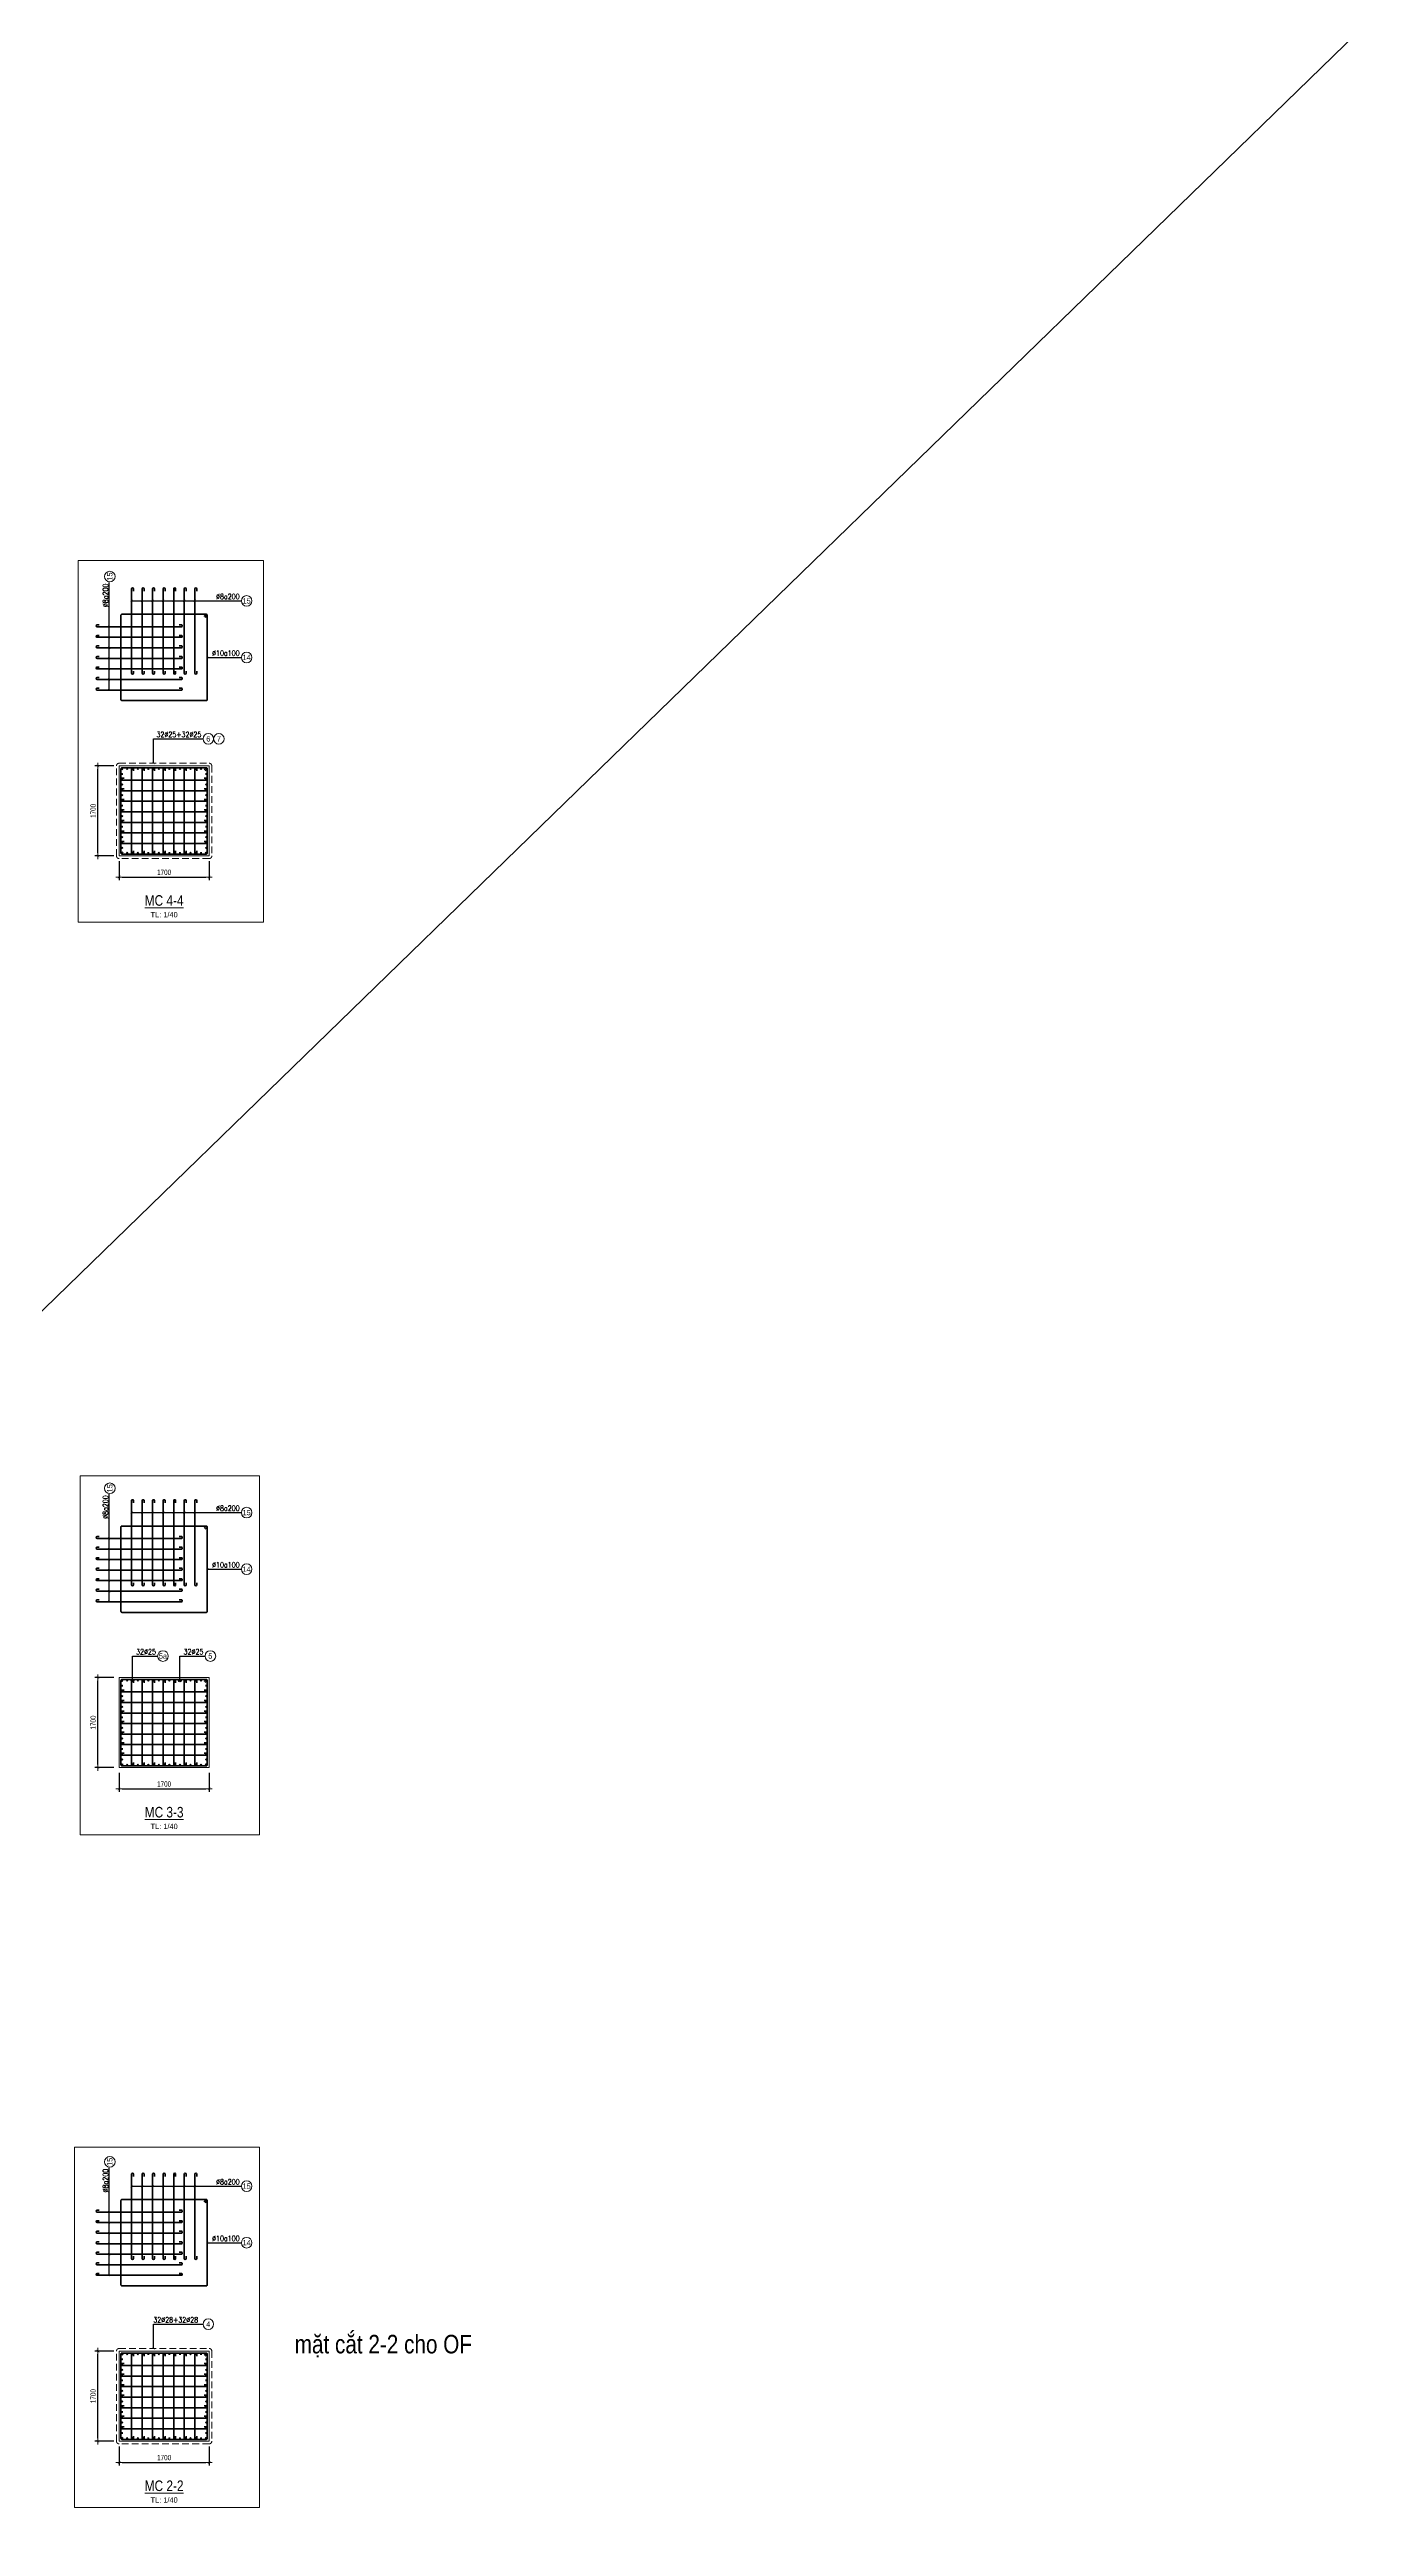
# Model space of a CAD drawing. Header units: millimetres. Extents: x 49323 to 406889, y -6102 to 181761.
# Drawn here: x 119304 to 144207, y 42264 to 89028 of the extents above; entities that cross this region are included whole.
import ezdxf
from ezdxf.enums import TextEntityAlignment as Align

# ---------------------------------------------------------------- set-up
doc = ezdxf.new("R2010")
doc.units = ezdxf.units.MM
doc.linetypes.add('HIDDEN2', pattern=[4.7625, 3.175, -1.5875])
doc.layers.get('0').update_dxf_attribs({"lineweight": 20})
doc.layers.get('Defpoints').update_dxf_attribs({"color": 151, "lineweight": 9})
for name, color, linetype, lineweight in [('NDC_S_CONTINUOUS', 3, 'Continuous', 20), ('NDC_S_DIM', 1, 'Continuous', 15), ('NDC_S_HIDDEN', 8, 'HIDDEN2', 13), ('NDC_S_REBAR', 4, 'Continuous', 35), ('NDC_S_STIRRUP', 4, 'Continuous', 40), ('NDC_S_THIN LINE', 8, 'Continuous', 9), ('NDC_S_VN TEXT', 7, 'Continuous', 20)]:
    doc.layers.add(name, color=color, linetype=linetype, lineweight=lineweight)
doc.styles.add('ARIAL', font='arial.ttf', dxfattribs={"width": 0.8})
doc.styles.add('NDC_DIM', font='', dxfattribs={"width": 0.75})
doc.styles.add('NDC_EN TXT', font='romans.shx', dxfattribs={"width": 0.8})
doc.styles.add('NDC_VIE TXT', font='arial.ttf', dxfattribs={"width": 0.8})
doc.styles.get('NDC_DIM').set_extended_font_data('Dotum')
doc.dimstyles.new('NDC_dim_40', dxfattribs={"dimscale": 40, "dimtxt": 2.5, "dimasz": 1.5, "dimexe": 1.5, "dimexo": 2.5, "dimgap": 1, "dimtad": 1, "dimdec": 0, "dimzin": 0, "dimdsep": 46, "dimtxsty": 'NDC_DIM', "dimblk": 'DIMMARK', "dimcen": 0.09, "dimdle": 1.2, "dimclrd": 1, "dimclre": 1, "dimclrt": 3, "dimadec": 0, "dimazin": 0, "dimtfac": 1, "dimtdec": 0, "dimtix": 1, "dimtofl": 0, "dimtmove": 0, "dimatfit": 3, "dimfxl": 8, "dimfxlon": 1, "dimtolj": 1, "dimtzin": 0, "dimarcsym": 0})

# ---------------------------------------------------------------- blocks, each defined once
blk = doc.blocks.new('kata_block_TD')
at = {"color": 6, "linetype": 'ByBlock', "lineweight": -2, "style": 'ARIAL', "width": 0.8}
blk.add_attdef('SECTDET2', text='', height=5, dxfattribs=at).set_placement((0, 8), align=Align.CENTER)
at = {"color": 0, "linetype": 'ByBlock', "lineweight": -2, "style": 'ARIAL', "width": 0.8}
blk.add_attdef('SECTDET1', text='', height=5, dxfattribs=at).set_placement((0, 1.5), align=Align.CENTER)
at = {"color": 3, "lineweight": 25, "style": 'ARIAL', "width": 0.8}
blk.add_attdef('SSCALE', text='', height=2.5, dxfattribs=at).set_placement((0, -4), align=Align.CENTER)
blk = doc.blocks.new('DIMMARK')
at = {"layer": 'NDC_S_DIM', "color": 1}
blk.add_line((-1.5, 0), (1, 0), dxfattribs=at)
at = {"layer": 'NDC_S_DIM', "color": 2, "const_width": 0.1}
blk.add_lwpolyline([(-0.42, -0.42), (0.42, 0.42)], dxfattribs=at)
blk = doc.blocks.new('*D56')
at = {"layer": 'Defpoints', "color": 0, "transparency": 16777216}
for p in [(120618, 43874), (122318, 43874), (122318, 43474)]:
    blk.add_point(p, dxfattribs=at)
at = {"layer": 'NDC_S_DIM', "color": 1, "lineweight": -2, "transparency": 16777216}
for p, q in [((120618, 43774), (120618, 43414)), ((122318, 43774), (122318, 43414)), ((120678, 43474), (122258, 43474))]:
    blk.add_line(p, q, dxfattribs=at)
at = {"layer": 'NDC_S_DIM', "color": 1, "lineweight": -2, "transparency": 16777216, "xscale": 60, "yscale": 60, "zscale": 60, "rotation": 180}
blk.add_blockref('DIMMARK', (120618, 43474), dxfattribs=at)
at = {"layer": 'NDC_S_DIM', "color": 1, "lineweight": -2, "transparency": 16777216, "xscale": 60, "yscale": 60, "zscale": 60}
blk.add_blockref('DIMMARK', (122318, 43474), dxfattribs=at)
at = {"layer": 'NDC_S_DIM', "color": 3, "transparency": 16777216, "insert": (121468, 43564), "char_height": 100, "attachment_point": 5, "style": 'NDC_DIM'}
blk.add_mtext('\\A1;1700', dxfattribs=at)
blk = doc.blocks.new('*D57')
at = {"layer": 'Defpoints', "color": 0, "transparency": 16777216}
for p in [(120218, 45574), (120618, 45574), (120618, 43874)]:
    blk.add_point(p, dxfattribs=at)
at = {"layer": 'NDC_S_DIM', "color": 1, "lineweight": -2, "transparency": 16777216}
for p, q in [((120518, 45574), (120158, 45574)), ((120218, 43934), (120218, 45514)), ((120518, 43874), (120158, 43874))]:
    blk.add_line(p, q, dxfattribs=at)
at = {"layer": 'NDC_S_DIM', "color": 1, "lineweight": -2, "transparency": 16777216, "xscale": 60, "yscale": 60, "zscale": 60}
for p, rotation in [((120218, 45574), 90), ((120218, 43874), 270)]:
    blk.add_blockref('DIMMARK', p, dxfattribs=dict(at, rotation=rotation))
at = {"layer": 'NDC_S_DIM', "color": 3, "transparency": 16777216, "insert": (120128, 44724), "char_height": 100, "attachment_point": 5, "rotation": 90, "style": 'NDC_DIM'}
blk.add_mtext('\\A1;1700', dxfattribs=at)
blk = doc.blocks.new('kata_block_THEP')
at = {"layer": 'NDC_S_REBAR', "color": 0}
for p, q in [((-0.5, 0), (0.5, 0)), ((-0.4, 0.4), (0.4, -0.4)), ((0.4, 0.4), (-0.4, -0.4)), ((0, 0.5), (0, -0.5))]:
    blk.add_line(p, q, dxfattribs=at)
at = {"layer": 'NDC_S_REBAR', "color": 0, "const_width": 0.0833}
blk.add_lwpolyline([(-0.5, 0, 1), (0.5, 0, 1), (-0.5, 0, 1)], format="xyb", dxfattribs=at)
blk = doc.blocks.new('*U11')
blk.add_circle((2.5, 0), 2.5)
at = {"layer": 'NDC_S_VN TEXT', "color": 3, "style": 'NDC_EN TXT', "width": 0.75}
blk.add_attdef('DK2', text='', height=2.5, dxfattribs=at).set_placement((-0.8, 0.8), align=Align.RIGHT)
at = {"layer": 'NDC_S_VN TEXT', "color": 7, "style": 'ARIAL', "width": 0.8}
blk.add_attdef('SH3', text='', height=2.5, dxfattribs=at).set_placement((2.5, 0), align=Align.MIDDLE)
blk = doc.blocks.new('*D58')
at = {"layer": 'Defpoints', "color": 0, "transparency": 16777216}
for p in [(120618, 56591), (122318, 56591), (122318, 56191)]:
    blk.add_point(p, dxfattribs=at)
at = {"layer": 'NDC_S_DIM', "color": 1, "lineweight": -2, "transparency": 16777216}
for p, q in [((120618, 56491), (120618, 56131)), ((120678, 56191), (122258, 56191)), ((122318, 56491), (122318, 56131))]:
    blk.add_line(p, q, dxfattribs=at)
at = {"layer": 'NDC_S_DIM', "color": 1, "lineweight": -2, "transparency": 16777216, "xscale": 60, "yscale": 60, "zscale": 60, "rotation": 180}
blk.add_blockref('DIMMARK', (120618, 56191), dxfattribs=at)
at = {"layer": 'NDC_S_DIM', "color": 1, "lineweight": -2, "transparency": 16777216, "xscale": 60, "yscale": 60, "zscale": 60}
blk.add_blockref('DIMMARK', (122318, 56191), dxfattribs=at)
at = {"layer": 'NDC_S_DIM', "color": 3, "transparency": 16777216, "insert": (121468, 56281), "char_height": 100, "attachment_point": 5, "style": 'NDC_DIM'}
blk.add_mtext('\\A1;1700', dxfattribs=at)
blk = doc.blocks.new('*D59')
at = {"layer": 'Defpoints', "color": 0, "transparency": 16777216}
for p in [(120218, 58291), (120618, 58291), (120618, 56591)]:
    blk.add_point(p, dxfattribs=at)
at = {"layer": 'NDC_S_DIM', "color": 1, "lineweight": -2, "transparency": 16777216}
for p, q in [((120518, 58291), (120158, 58291)), ((120218, 56651), (120218, 58231)), ((120518, 56591), (120158, 56591))]:
    blk.add_line(p, q, dxfattribs=at)
at = {"layer": 'NDC_S_DIM', "color": 1, "lineweight": -2, "transparency": 16777216, "xscale": 60, "yscale": 60, "zscale": 60}
for p, rotation in [((120218, 58291), 90), ((120218, 56591), 270)]:
    blk.add_blockref('DIMMARK', p, dxfattribs=dict(at, rotation=rotation))
at = {"layer": 'NDC_S_DIM', "color": 3, "transparency": 16777216, "insert": (120128, 57441), "char_height": 100, "attachment_point": 5, "rotation": 90, "style": 'NDC_DIM'}
blk.add_mtext('\\A1;1700', dxfattribs=at)
blk = doc.blocks.new('*D60')
at = {"layer": 'Defpoints', "color": 0, "transparency": 16777216}
for p in [(120618, 73804), (122318, 73804), (122318, 73404)]:
    blk.add_point(p, dxfattribs=at)
at = {"layer": 'NDC_S_DIM', "color": 1, "lineweight": -2, "transparency": 16777216}
for p, q in [((120618, 73704), (120618, 73344)), ((122318, 73704), (122318, 73344)), ((120678, 73404), (122258, 73404))]:
    blk.add_line(p, q, dxfattribs=at)
at = {"layer": 'NDC_S_DIM', "color": 1, "lineweight": -2, "transparency": 16777216, "xscale": 60, "yscale": 60, "zscale": 60, "rotation": 180}
blk.add_blockref('DIMMARK', (120618, 73404), dxfattribs=at)
at = {"layer": 'NDC_S_DIM', "color": 1, "lineweight": -2, "transparency": 16777216, "xscale": 60, "yscale": 60, "zscale": 60}
blk.add_blockref('DIMMARK', (122318, 73404), dxfattribs=at)
at = {"layer": 'NDC_S_DIM', "color": 3, "transparency": 16777216, "insert": (121468, 73494), "char_height": 100, "attachment_point": 5, "style": 'NDC_DIM'}
blk.add_mtext('\\A1;1700', dxfattribs=at)
blk = doc.blocks.new('*D61')
at = {"layer": 'Defpoints', "color": 0, "transparency": 16777216}
for p in [(120218, 75504), (120618, 75504), (120618, 73804)]:
    blk.add_point(p, dxfattribs=at)
at = {"layer": 'NDC_S_DIM', "color": 1, "lineweight": -2, "transparency": 16777216}
for p, q in [((120518, 75504), (120158, 75504)), ((120218, 73864), (120218, 75444)), ((120518, 73804), (120158, 73804))]:
    blk.add_line(p, q, dxfattribs=at)
at = {"layer": 'NDC_S_DIM', "color": 1, "lineweight": -2, "transparency": 16777216, "xscale": 60, "yscale": 60, "zscale": 60}
for p, rotation in [((120218, 75504), 90), ((120218, 73804), 270)]:
    blk.add_blockref('DIMMARK', p, dxfattribs=dict(at, rotation=rotation))
at = {"layer": 'NDC_S_DIM', "color": 3, "transparency": 16777216, "insert": (120128, 74654), "char_height": 100, "attachment_point": 5, "rotation": 90, "style": 'NDC_DIM'}
blk.add_mtext('\\A1;1700', dxfattribs=at)
blk = doc.blocks.new('cham')
at = {"layer": 'NDC_S_REBAR'}
h = blk.add_hatch(color=253, dxfattribs=at)
h.dxf.hatch_style = 1
h.paths.add_polyline_path([(-28, 0, 1), (28, 0, 1)])
at = {"layer": 'NDC_S_REBAR', "color": 253}
blk.add_circle((0, 0), 28, dxfattribs=at)
blk = doc.blocks.new('*U70')
at = {"layer": 'NDC_S_DIM', "xscale": 0.5, "yscale": 0.5, "zscale": 0.5}
blk.add_blockref('cham', (0, 0), dxfattribs=at)
blk = doc.blocks.new('*U71')
at = {"layer": 'NDC_S_DIM', "color": 0, "linetype": 'ByBlock', "lineweight": -2, "transparency": 16777216}
for p in [(0, 0), (199, 0), (398, 0), (597, 0), (796, 0), (995, 0), (1194, 0), (1393, 0), (1592, 0)]:
    blk.add_blockref('*U70', p, dxfattribs=at)
blk = doc.blocks.new('*U72')
at = {"layer": 'NDC_S_DIM', "xscale": 0.5, "yscale": 0.5, "zscale": 0.5}
blk.add_blockref('cham', (0, 0), dxfattribs=at)
blk = doc.blocks.new('*U73')
at = {"layer": 'NDC_S_DIM', "color": 0, "linetype": 'ByBlock', "lineweight": -2, "transparency": 16777216}
for p in [(0, 0), (199, 0), (398, 0), (597, 0), (796, 0), (995, 0), (1194, 0), (1393, 0), (1592, 0)]:
    blk.add_blockref('*U72', p, dxfattribs=at)
blk = doc.blocks.new('*U74')
at = {"layer": 'NDC_S_DIM', "xscale": 0.5, "yscale": 0.5, "zscale": 0.5}
blk.add_blockref('cham', (0, 0), dxfattribs=at)
blk = doc.blocks.new('*U75')
at = {"layer": 'NDC_S_DIM', "color": 0, "linetype": 'ByBlock', "lineweight": -2, "transparency": 16777216}
for p in [(0, 0), (199, 0), (398, 0), (597, 0), (796, 0), (995, 0), (1194, 0)]:
    blk.add_blockref('*U74', p, dxfattribs=at)
blk = doc.blocks.new('*U76')
at = {"layer": 'NDC_S_DIM', "xscale": 0.5, "yscale": 0.5, "zscale": 0.5}
blk.add_blockref('cham', (0, 0), dxfattribs=at)
blk = doc.blocks.new('*U77')
at = {"layer": 'NDC_S_DIM', "color": 0, "linetype": 'ByBlock', "lineweight": -2, "transparency": 16777216}
for p in [(0, 0), (199, 0), (398, 0), (597, 0), (796, 0), (995, 0), (1194, 0)]:
    blk.add_blockref('*U76', p, dxfattribs=at)
blk = doc.blocks.new('*U78')
at = {"layer": 'NDC_S_DIM', "xscale": 0.5, "yscale": 0.5, "zscale": 0.5}
blk.add_blockref('cham', (0, 0), dxfattribs=at)
blk = doc.blocks.new('*U79')
at = {"layer": 'NDC_S_DIM', "color": 0, "linetype": 'ByBlock', "lineweight": -2, "transparency": 16777216}
for p in [(0, 0), (199, 0), (398, 0), (597, 0), (796, 0), (995, 0), (1194, 0), (1393, 0), (1592, 0)]:
    blk.add_blockref('*U78', p, dxfattribs=at)
blk = doc.blocks.new('*U80')
at = {"layer": 'NDC_S_DIM', "xscale": 0.5, "yscale": 0.5, "zscale": 0.5}
blk.add_blockref('cham', (0, 0), dxfattribs=at)
blk = doc.blocks.new('*U81')
at = {"layer": 'NDC_S_DIM', "color": 0, "linetype": 'ByBlock', "lineweight": -2, "transparency": 16777216}
for p in [(0, 0), (199, 0), (398, 0), (597, 0), (796, 0), (995, 0), (1194, 0), (1393, 0), (1592, 0)]:
    blk.add_blockref('*U80', p, dxfattribs=at)
blk = doc.blocks.new('*U82')
at = {"layer": 'NDC_S_DIM', "xscale": 0.5, "yscale": 0.5, "zscale": 0.5}
blk.add_blockref('cham', (0, 0), dxfattribs=at)
blk = doc.blocks.new('*U83')
at = {"layer": 'NDC_S_DIM', "color": 0, "linetype": 'ByBlock', "lineweight": -2, "transparency": 16777216}
for p in [(0, 0), (199, 0), (398, 0), (597, 0), (796, 0), (995, 0), (1194, 0)]:
    blk.add_blockref('*U82', p, dxfattribs=at)
blk = doc.blocks.new('*U84')
at = {"layer": 'NDC_S_DIM', "xscale": 0.5, "yscale": 0.5, "zscale": 0.5}
blk.add_blockref('cham', (0, 0), dxfattribs=at)
blk = doc.blocks.new('*U85')
at = {"layer": 'NDC_S_DIM', "color": 0, "linetype": 'ByBlock', "lineweight": -2, "transparency": 16777216}
for p in [(0, 0), (199, 0), (398, 0), (597, 0), (796, 0), (995, 0), (1194, 0)]:
    blk.add_blockref('*U84', p, dxfattribs=at)
blk = doc.blocks.new('*U86')
at = {"layer": 'NDC_S_DIM', "xscale": 0.5, "yscale": 0.5, "zscale": 0.5}
blk.add_blockref('cham', (0, 0), dxfattribs=at)
blk = doc.blocks.new('*U87')
at = {"layer": 'NDC_S_DIM', "color": 0, "linetype": 'ByBlock', "lineweight": -2, "transparency": 16777216}
for p in [(0, 0), (199, 0), (398, 0), (597, 0), (796, 0), (995, 0), (1194, 0), (1393, 0), (1592, 0)]:
    blk.add_blockref('*U86', p, dxfattribs=at)
blk = doc.blocks.new('*U88')
at = {"layer": 'NDC_S_DIM', "xscale": 0.5, "yscale": 0.5, "zscale": 0.5}
blk.add_blockref('cham', (0, 0), dxfattribs=at)
blk = doc.blocks.new('*U89')
at = {"layer": 'NDC_S_DIM', "color": 0, "linetype": 'ByBlock', "lineweight": -2, "transparency": 16777216}
for p in [(0, 0), (199, 0), (398, 0), (597, 0), (796, 0), (995, 0), (1194, 0), (1393, 0), (1592, 0)]:
    blk.add_blockref('*U88', p, dxfattribs=at)
blk = doc.blocks.new('*U90')
at = {"layer": 'NDC_S_DIM', "xscale": 0.5, "yscale": 0.5, "zscale": 0.5}
blk.add_blockref('cham', (0, 0), dxfattribs=at)
blk = doc.blocks.new('*U91')
at = {"layer": 'NDC_S_DIM', "color": 0, "linetype": 'ByBlock', "lineweight": -2, "transparency": 16777216}
for p in [(0, 0), (199, 0), (398, 0), (597, 0), (796, 0), (995, 0), (1194, 0)]:
    blk.add_blockref('*U90', p, dxfattribs=at)
blk = doc.blocks.new('*U92')
at = {"layer": 'NDC_S_DIM', "xscale": 0.5, "yscale": 0.5, "zscale": 0.5}
blk.add_blockref('cham', (0, 0), dxfattribs=at)
blk = doc.blocks.new('*U93')
at = {"layer": 'NDC_S_DIM', "color": 0, "linetype": 'ByBlock', "lineweight": -2, "transparency": 16777216}
for p in [(0, 0), (199, 0), (398, 0), (597, 0), (796, 0), (995, 0), (1194, 0)]:
    blk.add_blockref('*U92', p, dxfattribs=at)

msp = doc.modelspace()

# ---------------------------------------------------------------- linework, layer by layer
at = {"layer": 'Defpoints'}
for points in [[(119846.7, 79380.9), (123343.1, 79380.9), (123343.1, 72550.5), (119846.7, 72550.5)], [(119881.8, 62101.5), (123268.7, 62101.5), (123268.7, 55319.8), (119881.8, 55319.8)], [(119778.8, 49423.1), (123269.8, 49423.1), (123269.8, 42622.8), (119778.8, 42622.8)]]:
    msp.add_lwpolyline(points, close=True, dxfattribs=at)
at = {"layer": 'NDC_S_CONTINUOUS'}
for points in [[(120618, 73803.5), (122318, 73803.5), (122318, 75503.5), (120618, 75503.5), (120618, 73803.5)], [(120618, 56590.7), (122318, 56590.7), (122318, 58290.7), (120618, 58290.7), (120618, 56590.7)], [(120618, 43873.9), (122318, 43873.9), (122318, 45573.9), (120618, 45573.9), (120618, 43873.9)]]:
    msp.add_lwpolyline(points, dxfattribs=at)
at = {"layer": 'NDC_S_DIM', "ltscale": 40}
msp.add_lwpolyline([(239091.8, 181761), (49322.6, -2647.5)], dxfattribs=at)
at = {"layer": 'NDC_S_DIM'}
msp.add_circle((122502.3, 76013.5), 100, dxfattribs=at)
at = {"layer": 'NDC_S_HIDDEN', "ltscale": 40}
for points in [[(120568, 73803.5), (120568, 75503.5, -0.4142136), (120618, 75553.5), (122318, 75553.5, -0.4142136), (122368, 75503.5), (122368, 73803.5, -0.4142136), (122318, 73753.5), (120618, 73753.5, -0.4142136), (120568, 73803.5)], [(120568, 43873.9), (120568, 45573.9, -0.4142136), (120618, 45623.9), (122318, 45623.9, -0.4142136), (122368, 45573.9), (122368, 43873.9, -0.4142136), (122318, 43823.9), (120618, 43823.9, -0.4142136), (120568, 43873.9)]]:
    msp.add_lwpolyline(points, format="xyb", dxfattribs=at)
at = {"layer": 'NDC_S_STIRRUP'}
for points in [[(120889, 78802.4), (120889, 78844.4, 1), (120853, 78844.4), (120853, 77252.4, 1), (120889, 77252.4), (120889, 77294.4)], [(121088, 78802.4), (121088, 78844.4, 1), (121052, 78844.4), (121052, 77252.4, 1), (121088, 77252.4), (121088, 77294.4)], [(121287, 78802.4), (121287, 78844.4, 1), (121251, 78844.4), (121251, 77252.4, 1), (121287, 77252.4), (121287, 77294.4)], [(121486, 78802.4), (121486, 78844.4, 1), (121450, 78844.4), (121450, 77252.4, 1), (121486, 77252.4), (121486, 77294.4)], [(121685, 78802.4), (121685, 78844.4, 1), (121649, 78844.4), (121649, 77252.4, 1), (121685, 77252.4), (121685, 77294.4)], [(121884, 78802.4), (121884, 78844.4, 1), (121848, 78844.4), (121848, 77252.4, 1), (121884, 77252.4), (121884, 77294.4)], [(122083, 78802.4), (122083, 78844.4, 1), (122047, 78844.4), (122047, 77252.4, 1), (122083, 77252.4), (122083, 77294.4)], [(120243.2, 78165.5), (120201.2, 78165.5, 1), (120201.2, 78129.5), (121793.2, 78129.5, 1), (121793.2, 78165.5), (121751.2, 78165.5)], [(122224, 78325.5), (122264, 78365.5, -0.4142136), (122283, 78346.5), (122283, 76754.5, -0.4142136), (122264, 76735.5), (120672, 76735.5, -0.4142136), (120653, 76754.5), (120653, 78346.5, -0.4142136), (120672, 78365.5), (122264, 78365.5, -0.4142136), (122283, 78346.5), (122243, 78306.5)], [(120243.2, 77966.5), (120201.2, 77966.5, 1), (120201.2, 77930.5), (121793.2, 77930.5, 1), (121793.2, 77966.5), (121751.2, 77966.5)], [(120243.2, 77767.5), (120201.2, 77767.5, 1), (120201.2, 77731.5), (121793.2, 77731.5, 1), (121793.2, 77767.5), (121751.2, 77767.5)], [(120243.2, 77568.5), (120201.2, 77568.5, 1), (120201.2, 77532.5), (121793.2, 77532.5, 1), (121793.2, 77568.5), (121751.2, 77568.5)], [(120243.2, 77369.5), (120201.2, 77369.5, 1), (120201.2, 77333.5), (121793.2, 77333.5, 1), (121793.2, 77369.5), (121751.2, 77369.5)], [(120243.2, 77170.5), (120201.2, 77170.5, 1), (120201.2, 77134.5), (121793.2, 77134.5, 1), (121793.2, 77170.5), (121751.2, 77170.5)], [(120243.2, 76971.5), (120201.2, 76971.5, 1), (120201.2, 76935.5), (121793.2, 76935.5, 1), (121793.2, 76971.5), (121751.2, 76971.5)], [(122224, 75428.5), (122264, 75468.5, -0.4142136), (122283, 75449.5), (122283, 73857.5, -0.4142136), (122264, 73838.5), (120672, 73838.5, -0.4142136), (120653, 73857.5), (120653, 75449.5, -0.4142136), (120672, 75468.5), (122264, 75468.5, -0.4142136), (122283, 75449.5), (122243, 75409.5)], [(120889, 75407.5), (120889, 75449.5, 1), (120853, 75449.5), (120853, 73857.5, 1), (120889, 73857.5), (120889, 73899.5)], [(121088, 75407.5), (121088, 75449.5, 1), (121052, 75449.5), (121052, 73857.5, 1), (121088, 73857.5), (121088, 73899.5)], [(121287, 75407.5), (121287, 75449.5, 1), (121251, 75449.5), (121251, 73857.5, 1), (121287, 73857.5), (121287, 73899.5)], [(121486, 75407.5), (121486, 75449.5, 1), (121450, 75449.5), (121450, 73857.5, 1), (121486, 73857.5), (121486, 73899.5)], [(121685, 75407.5), (121685, 75449.5, 1), (121649, 75449.5), (121649, 73857.5, 1), (121685, 73857.5), (121685, 73899.5)], [(121884, 75407.5), (121884, 75449.5, 1), (121848, 75449.5), (121848, 73857.5, 1), (121884, 73857.5), (121884, 73899.5)], [(122083, 75407.5), (122083, 75449.5, 1), (122047, 75449.5), (122047, 73857.5, 1), (122083, 73857.5), (122083, 73899.5)], [(120714, 75268.5), (120672, 75268.5, 1), (120672, 75232.5), (122264, 75232.5, 1), (122264, 75268.5), (122222, 75268.5)], [(120714, 75069.5), (120672, 75069.5, 1), (120672, 75033.5), (122264, 75033.5, 1), (122264, 75069.5), (122222, 75069.5)], [(120714, 74870.5), (120672, 74870.5, 1), (120672, 74834.5), (122264, 74834.5, 1), (122264, 74870.5), (122222, 74870.5)], [(120714, 74671.5), (120672, 74671.5, 1), (120672, 74635.5), (122264, 74635.5, 1), (122264, 74671.5), (122222, 74671.5)], [(120714, 74472.5), (120672, 74472.5, 1), (120672, 74436.5), (122264, 74436.5, 1), (122264, 74472.5), (122222, 74472.5)], [(120714, 74273.5), (120672, 74273.5, 1), (120672, 74237.5), (122264, 74237.5, 1), (122264, 74273.5), (122222, 74273.5)], [(120714, 74074.5), (120672, 74074.5, 1), (120672, 74038.5), (122264, 74038.5, 1), (122264, 74074.5), (122222, 74074.5)], [(120889, 61589.6), (120889, 61631.6, 1), (120853, 61631.6), (120853, 60039.6, 1), (120889, 60039.6), (120889, 60081.6)], [(121088, 61589.6), (121088, 61631.6, 1), (121052, 61631.6), (121052, 60039.6, 1), (121088, 60039.6), (121088, 60081.6)], [(121287, 61589.6), (121287, 61631.6, 1), (121251, 61631.6), (121251, 60039.6, 1), (121287, 60039.6), (121287, 60081.6)], [(121486, 61589.6), (121486, 61631.6, 1), (121450, 61631.6), (121450, 60039.6, 1), (121486, 60039.6), (121486, 60081.6)], [(121685, 61589.6), (121685, 61631.6, 1), (121649, 61631.6), (121649, 60039.6, 1), (121685, 60039.6), (121685, 60081.6)], [(121884, 61589.6), (121884, 61631.6, 1), (121848, 61631.6), (121848, 60039.6, 1), (121884, 60039.6), (121884, 60081.6)], [(122083, 61589.6), (122083, 61631.6, 1), (122047, 61631.6), (122047, 60039.6, 1), (122083, 60039.6), (122083, 60081.6)], [(120243.2, 60952.6), (120201.2, 60952.6, 1), (120201.2, 60916.6), (121793.2, 60916.6, 1), (121793.2, 60952.6), (121751.2, 60952.6)], [(122224, 61112.6), (122264, 61152.6, -0.4142136), (122283, 61133.6), (122283, 59541.6, -0.4142136), (122264, 59522.6), (120672, 59522.6, -0.4142136), (120653, 59541.6), (120653, 61133.6, -0.4142136), (120672, 61152.6), (122264, 61152.6, -0.4142136), (122283, 61133.6), (122243, 61093.6)], [(120243.2, 60753.6), (120201.2, 60753.6, 1), (120201.2, 60717.6), (121793.2, 60717.6, 1), (121793.2, 60753.6), (121751.2, 60753.6)], [(120243.2, 60554.6), (120201.2, 60554.6, 1), (120201.2, 60518.6), (121793.2, 60518.6, 1), (121793.2, 60554.6), (121751.2, 60554.6)], [(120243.2, 60355.6), (120201.2, 60355.6, 1), (120201.2, 60319.6), (121793.2, 60319.6, 1), (121793.2, 60355.6), (121751.2, 60355.6)], [(120243.2, 60156.6), (120201.2, 60156.6, 1), (120201.2, 60120.6), (121793.2, 60120.6, 1), (121793.2, 60156.6), (121751.2, 60156.6)], [(120243.2, 59957.6), (120201.2, 59957.6, 1), (120201.2, 59921.6), (121793.2, 59921.6, 1), (121793.2, 59957.6), (121751.2, 59957.6)], [(120243.2, 59758.6), (120201.2, 59758.6, 1), (120201.2, 59722.6), (121793.2, 59722.6, 1), (121793.2, 59758.6), (121751.2, 59758.6)], [(122224, 58215.7), (122264, 58255.7, -0.4142136), (122283, 58236.7), (122283, 56644.7, -0.4142136), (122264, 56625.7), (120672, 56625.7, -0.4142136), (120653, 56644.7), (120653, 58236.7, -0.4142136), (120672, 58255.7), (122264, 58255.7, -0.4142136), (122283, 58236.7), (122243, 58196.7)], [(120714, 58055.7), (120672, 58055.7, 1), (120672, 58019.7), (122264, 58019.7, 1), (122264, 58055.7), (122222, 58055.7)], [(120889, 58194.7), (120889, 58236.7, 1), (120853, 58236.7), (120853, 56644.7, 1), (120889, 56644.7), (120889, 56686.7)], [(121088, 58194.7), (121088, 58236.7, 1), (121052, 58236.7), (121052, 56644.7, 1), (121088, 56644.7), (121088, 56686.7)], [(121287, 58194.7), (121287, 58236.7, 1), (121251, 58236.7), (121251, 56644.7, 1), (121287, 56644.7), (121287, 56686.7)], [(121486, 58194.7), (121486, 58236.7, 1), (121450, 58236.7), (121450, 56644.7, 1), (121486, 56644.7), (121486, 56686.7)], [(121685, 58194.7), (121685, 58236.7, 1), (121649, 58236.7), (121649, 56644.7, 1), (121685, 56644.7), (121685, 56686.7)], [(121884, 58194.7), (121884, 58236.7, 1), (121848, 58236.7), (121848, 56644.7, 1), (121884, 56644.7), (121884, 56686.7)], [(122083, 58194.7), (122083, 58236.7, 1), (122047, 58236.7), (122047, 56644.7, 1), (122083, 56644.7), (122083, 56686.7)], [(120714, 57856.7), (120672, 57856.7, 1), (120672, 57820.7), (122264, 57820.7, 1), (122264, 57856.7), (122222, 57856.7)], [(120714, 57657.7), (120672, 57657.7, 1), (120672, 57621.7), (122264, 57621.7, 1), (122264, 57657.7), (122222, 57657.7)], [(120714, 57458.7), (120672, 57458.7, 1), (120672, 57422.7), (122264, 57422.7, 1), (122264, 57458.7), (122222, 57458.7)], [(120714, 57259.7), (120672, 57259.7, 1), (120672, 57223.7), (122264, 57223.7, 1), (122264, 57259.7), (122222, 57259.7)], [(120714, 57060.7), (120672, 57060.7, 1), (120672, 57024.7), (122264, 57024.7, 1), (122264, 57060.7), (122222, 57060.7)], [(120714, 56861.7), (120672, 56861.7, 1), (120672, 56825.7), (122264, 56825.7, 1), (122264, 56861.7), (122222, 56861.7)], [(120889, 48872.9), (120889, 48914.9, 1), (120853, 48914.9), (120853, 47322.9, 1), (120889, 47322.9), (120889, 47364.9)], [(121088, 48872.9), (121088, 48914.9, 1), (121052, 48914.9), (121052, 47322.9, 1), (121088, 47322.9), (121088, 47364.9)], [(121287, 48872.9), (121287, 48914.9, 1), (121251, 48914.9), (121251, 47322.9, 1), (121287, 47322.9), (121287, 47364.9)], [(121486, 48872.9), (121486, 48914.9, 1), (121450, 48914.9), (121450, 47322.9, 1), (121486, 47322.9), (121486, 47364.9)], [(121685, 48872.9), (121685, 48914.9, 1), (121649, 48914.9), (121649, 47322.9, 1), (121685, 47322.9), (121685, 47364.9)], [(121884, 48872.9), (121884, 48914.9, 1), (121848, 48914.9), (121848, 47322.9, 1), (121884, 47322.9), (121884, 47364.9)], [(122083, 48872.9), (122083, 48914.9, 1), (122047, 48914.9), (122047, 47322.9, 1), (122083, 47322.9), (122083, 47364.9)], [(120243.2, 48235.9), (120201.2, 48235.9, 1), (120201.2, 48199.9), (121793.2, 48199.9, 1), (121793.2, 48235.9), (121751.2, 48235.9)], [(122224, 48395.9), (122264, 48435.9, -0.4142136), (122283, 48416.9), (122283, 46824.9, -0.4142136), (122264, 46805.9), (120672, 46805.9, -0.4142136), (120653, 46824.9), (120653, 48416.9, -0.4142136), (120672, 48435.9), (122264, 48435.9, -0.4142136), (122283, 48416.9), (122243, 48376.9)], [(120243.2, 48036.9), (120201.2, 48036.9, 1), (120201.2, 48000.9), (121793.2, 48000.9, 1), (121793.2, 48036.9), (121751.2, 48036.9)], [(120243.2, 47837.9), (120201.2, 47837.9, 1), (120201.2, 47801.9), (121793.2, 47801.9, 1), (121793.2, 47837.9), (121751.2, 47837.9)], [(120243.2, 47638.9), (120201.2, 47638.9, 1), (120201.2, 47602.9), (121793.2, 47602.9, 1), (121793.2, 47638.9), (121751.2, 47638.9)], [(120243.2, 47439.9), (120201.2, 47439.9, 1), (120201.2, 47403.9), (121793.2, 47403.9, 1), (121793.2, 47439.9), (121751.2, 47439.9)], [(120243.2, 47240.9), (120201.2, 47240.9, 1), (120201.2, 47204.9), (121793.2, 47204.9, 1), (121793.2, 47240.9), (121751.2, 47240.9)], [(120243.2, 47041.9), (120201.2, 47041.9, 1), (120201.2, 47005.9), (121793.2, 47005.9, 1), (121793.2, 47041.9), (121751.2, 47041.9)], [(122224, 45498.9), (122264, 45538.9, -0.4142136), (122283, 45519.9), (122283, 43927.9, -0.4142136), (122264, 43908.9), (120672, 43908.9, -0.4142136), (120653, 43927.9), (120653, 45519.9, -0.4142136), (120672, 45538.9), (122264, 45538.9, -0.4142136), (122283, 45519.9), (122243, 45479.9)], [(120889, 45477.9), (120889, 45519.9, 1), (120853, 45519.9), (120853, 43927.9, 1), (120889, 43927.9), (120889, 43969.9)], [(121088, 45477.9), (121088, 45519.9, 1), (121052, 45519.9), (121052, 43927.9, 1), (121088, 43927.9), (121088, 43969.9)], [(121287, 45477.9), (121287, 45519.9, 1), (121251, 45519.9), (121251, 43927.9, 1), (121287, 43927.9), (121287, 43969.9)], [(121486, 45477.9), (121486, 45519.9, 1), (121450, 45519.9), (121450, 43927.9, 1), (121486, 43927.9), (121486, 43969.9)], [(121685, 45477.9), (121685, 45519.9, 1), (121649, 45519.9), (121649, 43927.9, 1), (121685, 43927.9), (121685, 43969.9)], [(121884, 45477.9), (121884, 45519.9, 1), (121848, 45519.9), (121848, 43927.9, 1), (121884, 43927.9), (121884, 43969.9)], [(122083, 45477.9), (122083, 45519.9, 1), (122047, 45519.9), (122047, 43927.9, 1), (122083, 43927.9), (122083, 43969.9)], [(120714, 45338.9), (120672, 45338.9, 1), (120672, 45302.9), (122264, 45302.9, 1), (122264, 45338.9), (122222, 45338.9)], [(120714, 45139.9), (120672, 45139.9, 1), (120672, 45103.9), (122264, 45103.9, 1), (122264, 45139.9), (122222, 45139.9)], [(120714, 44940.9), (120672, 44940.9, 1), (120672, 44904.9), (122264, 44904.9, 1), (122264, 44940.9), (122222, 44940.9)], [(120714, 44741.9), (120672, 44741.9, 1), (120672, 44705.9), (122264, 44705.9, 1), (122264, 44741.9), (122222, 44741.9)], [(120714, 44542.9), (120672, 44542.9, 1), (120672, 44506.9), (122264, 44506.9, 1), (122264, 44542.9), (122222, 44542.9)], [(120714, 44343.9), (120672, 44343.9, 1), (120672, 44307.9), (122264, 44307.9, 1), (122264, 44343.9), (122222, 44343.9)], [(120714, 44144.9), (120672, 44144.9, 1), (120672, 44108.9), (122264, 44108.9, 1), (122264, 44144.9), (122222, 44144.9)]]:
    msp.add_lwpolyline(points, format="xyb", dxfattribs=at)

# ---------------------------------------------------------------- block references
at = {"layer": 'NDC_S_DIM'}
for name, p in [('*U87', (120672, 75449.8)), ('*U89', (120672, 73857.5)), ('*U79', (120672, 58236.9)), ('*U81', (120672, 56644.7)), ('*U71', (120672, 45520.2)), ('*U73', (120672, 43927.9))]:
    msp.add_blockref(name, p, dxfattribs=at)
at = {"layer": 'NDC_S_DIM', "rotation": 89.99999999988268}
for name, p in [('*U91', (120672, 74056.5)), ('*U93', (122264, 74056.5)), ('*U83', (120672, 56843.7)), ('*U85', (122264, 56843.7)), ('*U75', (120672, 44126.9)), ('*U77', (122264, 44126.9))]:
    msp.add_blockref(name, p, dxfattribs=at)
at = {"layer": 'NDC_S_REBAR', "xscale": 28, "yscale": 28, "zscale": 28}
for p in [(120672, 75449.5), (120672, 75350), (120771.5, 75449.5), (120871, 75449.5), (120970.5, 75449.5), (121070, 75449.5), (121169.5, 75449.5), (121269, 75449.5), (121368.5, 75449.5), (121468, 75449.5), (121567.5, 75449.5), (121667, 75449.5), (121766.5, 75449.5), (121866, 75449.5), (121965.5, 75449.5), (122065, 75449.5), (122164.5, 75449.5), (122264, 75449.5), (122264, 75350), (120672, 75250.5), (120672, 75151), (120672, 75051.5), (120672, 74952), (120672, 74852.5), (122264, 75250.5), (122264, 75151), (122264, 75051.5), (122264, 74952), (122264, 74852.5), (120672, 74753), (120672, 74653.5), (120672, 74554), (120672, 74454.5), (120672, 74355), (122264, 74753), (122264, 74653.5), (122264, 74554), (122264, 74454.5), (122264, 74355), (120672, 74255.5), (120672, 74156), (120672, 74056.5), (120672, 73957), (122264, 74255.5), (122264, 74156), (122264, 74056.5), (122264, 73957), (120672, 73857.5), (120771.5, 73857.5), (120871, 73857.5), (120970.5, 73857.5), (121070, 73857.5), (121169.5, 73857.5), (121269, 73857.5), (121368.5, 73857.5), (121468, 73857.5), (121567.5, 73857.5), (121667, 73857.5), (121766.5, 73857.5), (121866, 73857.5), (121965.5, 73857.5), (122065, 73857.5), (122164.5, 73857.5), (122264, 73857.5), (120672, 58236.7), (120672, 58137.2), (120672, 58037.7), (120771.5, 58236.7), (120871, 58236.7), (120970.5, 58236.7), (121070, 58236.7), (121169.5, 58236.7), (121269, 58236.7), (121368.5, 58236.7), (121468, 58236.7), (121567.5, 58236.7), (121667, 58236.7), (121766.5, 58236.7), (121866, 58236.7), (121965.5, 58236.7), (122065, 58236.7), (122164.5, 58236.7), (122264, 58236.7), (122264, 58137.2), (122264, 58037.7), (120672, 57938.2), (120672, 57838.7), (120672, 57739.2), (120672, 57639.7), (120672, 57540.2), (122264, 57938.2), (122264, 57838.7), (122264, 57739.2), (122264, 57639.7), (122264, 57540.2), (120672, 57440.7), (120672, 57341.2), (120672, 57241.7), (120672, 57142.2), (120672, 57042.7), (122264, 57440.7), (122264, 57341.2), (122264, 57241.7), (122264, 57142.2), (122264, 57042.7), (120672, 56943.2), (120672, 56843.7), (120672, 56744.2), (120672, 56644.7), (120771.5, 56644.7), (120871, 56644.7), (120970.5, 56644.7), (121070, 56644.7), (121169.5, 56644.7), (121269, 56644.7), (121368.5, 56644.7), (121468, 56644.7), (121567.5, 56644.7), (121667, 56644.7), (121766.5, 56644.7), (121866, 56644.7), (121965.5, 56644.7), (122065, 56644.7), (122164.5, 56644.7), (122264, 56943.2), (122264, 56843.7), (122264, 56744.2), (122264, 56644.7), (120672, 45519.9), (120672, 45420.4), (120771.5, 45519.9), (120871, 45519.9), (120970.5, 45519.9), (121070, 45519.9), (121169.5, 45519.9), (121269, 45519.9), (121368.5, 45519.9), (121468, 45519.9), (121567.5, 45519.9), (121667, 45519.9), (121766.5, 45519.9), (121866, 45519.9), (121965.5, 45519.9), (122065, 45519.9), (122164.5, 45519.9), (122264, 45519.9), (122264, 45420.4), (120672, 45320.9), (120672, 45221.4), (120672, 45121.9), (120672, 45022.4), (120672, 44922.9), (122264, 45320.9), (122264, 45221.4), (122264, 45121.9), (122264, 45022.4), (122264, 44922.9), (120672, 44823.4), (120672, 44723.9), (120672, 44624.4), (120672, 44524.9), (120672, 44425.4), (122264, 44823.4), (122264, 44723.9), (122264, 44624.4), (122264, 44524.9), (122264, 44425.4), (120672, 44325.9), (120672, 44226.4), (120672, 44126.9), (120672, 44027.4), (122264, 44325.9), (122264, 44226.4), (122264, 44126.9), (122264, 44027.4), (120672, 43927.9), (120771.5, 43927.9), (120871, 43927.9), (120970.5, 43927.9), (121070, 43927.9), (121169.5, 43927.9), (121269, 43927.9), (121368.5, 43927.9), (121468, 43927.9), (121567.5, 43927.9), (121667, 43927.9), (121766.5, 43927.9), (121866, 43927.9), (121965.5, 43927.9), (122065, 43927.9), (122164.5, 43927.9), (122264, 43927.9)]:
    msp.add_blockref('kata_block_THEP', p, dxfattribs=at)
at = {"layer": 'NDC_S_THIN LINE', "xscale": 40, "yscale": 40, "zscale": 40, "rotation": 90}
for p in [(120442.8, 78977.7), (120442.8, 61764.8), (120442.8, 49048.1)]:
    msp.add_blockref('*U11', p, dxfattribs=at).add_auto_attribs({'SH3': '15', 'DK2': '%%c8a200'})
at = {"layer": 'NDC_S_THIN LINE', "xscale": 40, "yscale": 40, "zscale": 40}
for p, values in [((122926.1, 78618.1), {'SH3': '15', 'DK2': '%%c8a200'}), ((122926.1, 77550.5), {'SH3': '14', 'DK2': '%%c10a100'}), ((122202.3, 76013.5), {'SH3': '6', 'DK2': '32%%c25+32%%c25'}), ((122926.1, 61405.3), {'SH3': '15', 'DK2': '%%c8a200'}), ((122926.1, 60337.6), {'SH3': '14', 'DK2': '%%c10a100'}), ((121345.7, 58696.9), {'SH3': '5a', 'DK2': '32%%c25'}), ((122241.2, 58697.2), {'SH3': '5', 'DK2': '32%%c25'}), ((122926.1, 48688.6), {'SH3': '15', 'DK2': '%%c8a200'}), ((122926.1, 47620.9), {'SH3': '14', 'DK2': '%%c10a100'}), ((122202.3, 46083.9), {'SH3': '4', 'DK2': '32%%c28+32%%c28 '})]:
    msp.add_blockref('*U11', p, dxfattribs=at).add_auto_attribs(values)
at = {"layer": 'NDC_S_VN TEXT'}
ref = msp.add_blockref('kata_block_TD', (121468, 72803.5), dxfattribs=dict(at, xscale=40, yscale=40, zscale=40))
ref.add_attrib('SECTDET1', '%%uMC 4-4', dxfattribs={"layer": '0', "color": 0, "linetype": 'ByBlock', "lineweight": -2, "height": 200, "style": 'ARIAL', "width": 0.8}).set_placement((121468, 72862.4), align=Align.CENTER)
ref.add_attrib('SSCALE', 'TL: 1/40', dxfattribs={"layer": '0', "color": 3, "lineweight": 25, "height": 100, "style": 'ARIAL', "width": 0.8}).set_placement((121468, 72643.6), align=Align.CENTER)
ref = msp.add_blockref('kata_block_TD', (121468, 55590.7), dxfattribs=dict(at, xscale=40, yscale=40, zscale=40))
ref.add_attrib('SECTDET1', '%%uMC 3-3', dxfattribs={"layer": '0', "color": 0, "linetype": 'ByBlock', "lineweight": -2, "height": 200, "style": 'ARIAL', "width": 0.8}).set_placement((121468, 55649.5), align=Align.CENTER)
ref.add_attrib('SSCALE', 'TL: 1/40', dxfattribs={"layer": '0', "color": 3, "lineweight": 25, "height": 100, "style": 'ARIAL', "width": 0.8}).set_placement((121468, 55430.7), align=Align.CENTER)
ref = msp.add_blockref('kata_block_TD', (121468, 42873.9), dxfattribs=dict(at, xscale=40, yscale=40, zscale=40))
ref.add_attrib('SECTDET1', '%%uMC 2-2', dxfattribs={"layer": '0', "color": 0, "linetype": 'ByBlock', "lineweight": -2, "height": 200, "style": 'ARIAL', "width": 0.8}).set_placement((121468, 42932.8), align=Align.CENTER)
ref.add_attrib('SSCALE', 'TL: 1/40', dxfattribs={"layer": '0', "color": 3, "lineweight": 25, "height": 100, "style": 'ARIAL', "width": 0.8}).set_placement((121468, 42714), align=Align.CENTER)

# ---------------------------------------------------------------- texts
at = {"layer": 'NDC_S_VN TEXT', "color": 7, "style": 'ARIAL', "width": 0.8}
msp.add_text('7', height=100, dxfattribs=at).set_placement((122502.3, 76013.5), align=Align.MIDDLE)
at = {"layer": 'NDC_S_VN TEXT', "style": 'NDC_VIE TXT', "width": 0.8}
msp.add_text('mặt cắt 2-2 cho OF', height=350, dxfattribs=at).set_placement((123933.2, 45706.6), align=Align.MIDDLE_LEFT)

# ---------------------------------------------------------------- dimensions: what is measured, and where the dimension line sits
at = {"layer": 'NDC_S_DIM'}
for base, p1, p2, picture, middle in [((120218, 75503.5), (120618, 73803.5), (120618, 75503.5), '*D61', (120127.9, 74653.5)), ((120218, 58290.7), (120618, 56590.7), (120618, 58290.7), '*D59', (120127.9, 57440.7)), ((120218, 45573.9), (120618, 43873.9), (120618, 45573.9), '*D57', (120127.9, 44723.9))]:
    dim = msp.add_linear_dim(base=base, p1=p1, p2=p2, angle=270, dimstyle='NDC_dim_40', dxfattribs=at)
    dim.commit()
    dim.dimension.update_dxf_attribs({"geometry": picture, "text_midpoint": middle})
for base, p1, p2, picture, middle in [((122318, 73403.5), (120618, 73803.5), (122318, 73803.5), '*D60', (121468, 73493.6)), ((122318, 56190.7), (120618, 56590.7), (122318, 56590.7), '*D58', (121468, 56280.7)), ((122318, 43473.9), (120618, 43873.9), (122318, 43873.9), '*D56', (121468, 43564))]:
    dim = msp.add_linear_dim(base=base, p1=p1, p2=p2, dimstyle='NDC_dim_40', dxfattribs=at)
    dim.commit()
    dim.dimension.update_dxf_attribs({"geometry": picture, "text_midpoint": middle})

# ---------------------------------------------------------------- leaders
at = {"layer": 'NDC_S_THIN LINE'}
for points, override in [([(120427.5, 76935.5), (120427.5, 78964.4)], {"dimasz": 1, "dimldrblk": 'ARCHTICK'}), ([(120427.5, 77134.5), (120427.5, 78964.4)], {"dimasz": 1, "dimldrblk": 'ARCHTICK'}), ([(120427.5, 77333.5), (120427.5, 78964.4)], {"dimasz": 1, "dimldrblk": 'ARCHTICK'}), ([(120427.5, 77532.5), (120427.5, 78964.4)], {"dimasz": 1, "dimldrblk": 'ARCHTICK'}), ([(120427.5, 77731.5), (120427.5, 78964.4)], {"dimasz": 1, "dimldrblk": 'ARCHTICK'}), ([(120427.5, 77930.5), (120427.5, 78964.4)], {"dimasz": 1, "dimldrblk": 'ARCHTICK'}), ([(120427.5, 78129.5), (120427.5, 78964.4)], {"dimasz": 1, "dimldrblk": 'ARCHTICK'}), ([(120853, 78618.1), (122926.1, 78618.1)], {"dimasz": 1, "dimldrblk": 'ARCHTICK'}), ([(121052, 78618.1), (122926.1, 78618.1)], {"dimasz": 1, "dimldrblk": 'ARCHTICK'}), ([(121251, 78618.1), (122926.1, 78618.1)], {"dimasz": 1, "dimldrblk": 'ARCHTICK'}), ([(121450, 78618.1), (122926.1, 78618.1)], {"dimasz": 1, "dimldrblk": 'ARCHTICK'}), ([(121649, 78618.1), (122926.1, 78618.1)], {"dimasz": 1, "dimldrblk": 'ARCHTICK'}), ([(121848, 78618.1), (122926.1, 78618.1)], {"dimasz": 1, "dimldrblk": 'ARCHTICK'}), ([(122047, 78618.1), (122926.1, 78618.1)], {"dimasz": 1, "dimldrblk": 'ARCHTICK'}), ([(122283, 77550.5), (122926.1, 77550.5)], {"dimasz": 1, "dimldrblk": 'ARCHTICK'}), ([(121268.3, 75553.5), (121268.3, 76013.5), (122202.3, 76013.5)], {"dimasz": 1, "dimldrblk": 'ARCHTICK'}), ([(120427.5, 59722.6), (120427.5, 61751.6)], {"dimasz": 1, "dimldrblk": 'ARCHTICK'}), ([(120427.5, 59921.6), (120427.5, 61751.6)], {"dimasz": 1, "dimldrblk": 'ARCHTICK'}), ([(120427.5, 60120.6), (120427.5, 61751.6)], {"dimasz": 1, "dimldrblk": 'ARCHTICK'}), ([(120427.5, 60319.6), (120427.5, 61751.6)], {"dimasz": 1, "dimldrblk": 'ARCHTICK'}), ([(120427.5, 60518.6), (120427.5, 61751.6)], {"dimasz": 1, "dimldrblk": 'ARCHTICK'}), ([(120427.5, 60717.6), (120427.5, 61751.6)], {"dimasz": 1, "dimldrblk": 'ARCHTICK'}), ([(120427.5, 60916.6), (120427.5, 61751.6)], {"dimasz": 1, "dimldrblk": 'ARCHTICK'}), ([(120853, 61405.3), (122926.1, 61405.3)], {"dimasz": 1, "dimldrblk": 'ARCHTICK'}), ([(121052, 61405.3), (122926.1, 61405.3)], {"dimasz": 1, "dimldrblk": 'ARCHTICK'}), ([(121251, 61405.3), (122926.1, 61405.3)], {"dimasz": 1, "dimldrblk": 'ARCHTICK'}), ([(121450, 61405.3), (122926.1, 61405.3)], {"dimasz": 1, "dimldrblk": 'ARCHTICK'}), ([(121649, 61405.3), (122926.1, 61405.3)], {"dimasz": 1, "dimldrblk": 'ARCHTICK'}), ([(121848, 61405.3), (122926.1, 61405.3)], {"dimasz": 1, "dimldrblk": 'ARCHTICK'}), ([(122047, 61405.3), (122926.1, 61405.3)], {"dimasz": 1, "dimldrblk": 'ARCHTICK'}), ([(122283, 60337.6), (122926.1, 60337.6)], {"dimasz": 1, "dimldrblk": 'ARCHTICK'}), ([(120871, 58236.9), (120871, 58696.9), (121345.7, 58696.9)], {"dimasz": 1.3, "dimldrblk": 'DotBlank'}), ([(121766.5, 58237.2), (121766.5, 58697.2), (122241.2, 58697.2)], {"dimasz": 1.3, "dimldrblk": 'DotBlank'}), ([(120427.5, 47005.9), (120427.5, 49034.8)], {"dimasz": 1, "dimldrblk": 'ARCHTICK'}), ([(120427.5, 47204.9), (120427.5, 49034.8)], {"dimasz": 1, "dimldrblk": 'ARCHTICK'}), ([(120427.5, 47403.9), (120427.5, 49034.8)], {"dimasz": 1, "dimldrblk": 'ARCHTICK'}), ([(120427.5, 47602.9), (120427.5, 49034.8)], {"dimasz": 1, "dimldrblk": 'ARCHTICK'}), ([(120427.5, 47801.9), (120427.5, 49034.8)], {"dimasz": 1, "dimldrblk": 'ARCHTICK'}), ([(120427.5, 48000.9), (120427.5, 49034.8)], {"dimasz": 1, "dimldrblk": 'ARCHTICK'}), ([(120427.5, 48199.9), (120427.5, 49034.8)], {"dimasz": 1, "dimldrblk": 'ARCHTICK'}), ([(120853, 48688.6), (122926.1, 48688.6)], {"dimasz": 1, "dimldrblk": 'ARCHTICK'}), ([(121052, 48688.6), (122926.1, 48688.6)], {"dimasz": 1, "dimldrblk": 'ARCHTICK'}), ([(121251, 48688.6), (122926.1, 48688.6)], {"dimasz": 1, "dimldrblk": 'ARCHTICK'}), ([(121450, 48688.6), (122926.1, 48688.6)], {"dimasz": 1, "dimldrblk": 'ARCHTICK'}), ([(121649, 48688.6), (122926.1, 48688.6)], {"dimasz": 1, "dimldrblk": 'ARCHTICK'}), ([(121848, 48688.6), (122926.1, 48688.6)], {"dimasz": 1, "dimldrblk": 'ARCHTICK'}), ([(122047, 48688.6), (122926.1, 48688.6)], {"dimasz": 1, "dimldrblk": 'ARCHTICK'}), ([(122283, 47620.9), (122926.1, 47620.9)], {"dimasz": 1, "dimldrblk": 'ARCHTICK'}), ([(121268.3, 45623.9), (121268.3, 46083.9), (122202.3, 46083.9)], {"dimasz": 1, "dimldrblk": 'ARCHTICK'})]:
    msp.add_leader(points, dimstyle='NDC_dim_40', override=override, dxfattribs=at)

doc.saveas('drawing.dxf')
